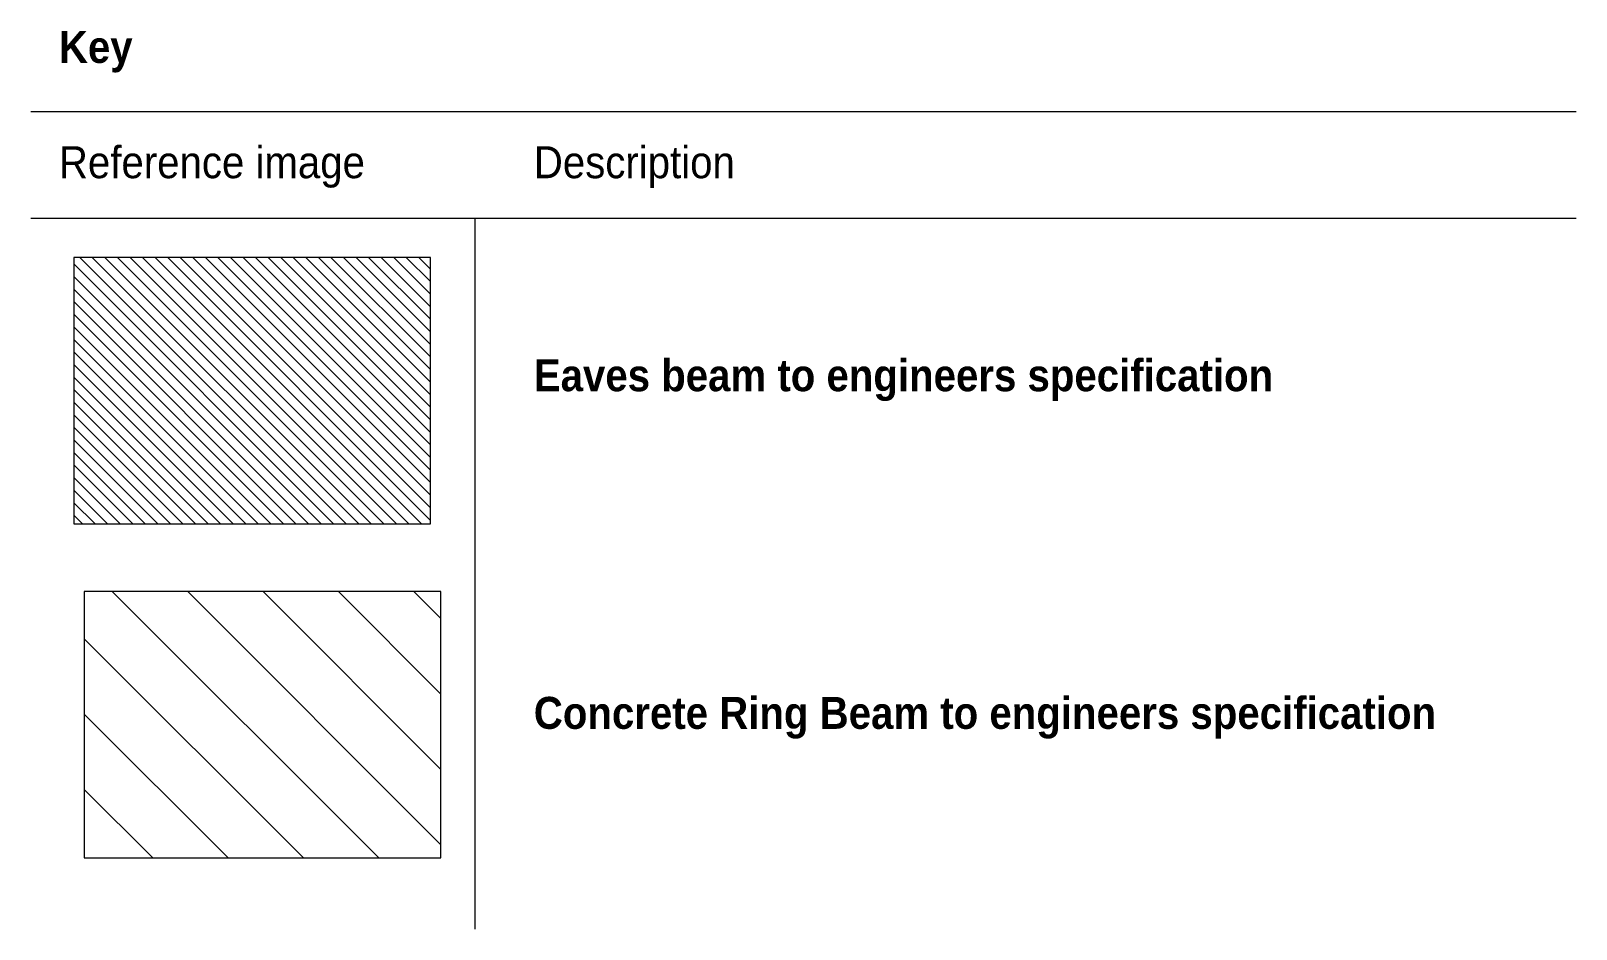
# Model space of a CAD drawing. Header units: millimetres. Extents: x -38576 to 20330, y -28812 to 13605.
# Drawn here: x 11630 to 20330, y 8551 to 13605 of the extents above; entities that cross this region are included whole.
import ezdxf

# ---------------------------------------------------------------- set-up
doc = ezdxf.new("R2010")
doc.units = ezdxf.units.MM
for name, color, linetype, lineweight in [('A-DETL-GENF', 92, 'Continuous', 5), ('A-DETL-THIN', 151, 'Continuous', 5), ('G-ANNO-TEXT', 231, 'Continuous', 5)]:
    doc.layers.add(name, color=color, linetype=linetype, lineweight=lineweight)
doc.styles.add('Arial_15', font='arial.ttf', dxfattribs={"width": 0.9, "height": 180})
doc.styles.add('Arial_B_1', font='arialbd.ttf', dxfattribs={"width": 0.9, "height": 180})

msp = doc.modelspace()

# ---------------------------------------------------------------- hatches: boundary and pattern name
at = {"layer": 'A-DETL-GENF'}
h = msp.add_hatch(dxfattribs=at)
h.set_pattern_fill('FP_40', color=55, style=0, pattern_type=2)
h.set_pattern_definition([(135, (11083.55, 0), (-35.35534, -35.35534), [])])
h.paths.add_polyline_path([(13879.8, 10830.9), (13879.8, 12330.9), (11871.3, 12330.9), (11871.3, 10830.9)])
h = msp.add_hatch(dxfattribs=at)
h.set_pattern_fill('FP_41', color=84, style=0, pattern_type=2)
h.set_pattern_definition([(135, (11083.55, 0), (-212.132, -212.132), [])])
h.paths.add_polyline_path([(13938.3, 8950.9), (13938.3, 10450.9), (11929.8, 10450.9), (11929.8, 8950.9)])

# ---------------------------------------------------------------- linework, layer by layer
at = {"layer": 'A-DETL-THIN'}
for p, q in [((11629.8, 13150.9), (20329.8, 13150.9)), ((11629.8, 12550.9), (20329.8, 12550.9)), ((14129.8, 12550.9), (14129.8, 8550.9)), ((13879.8, 12330.9), (11871.3, 12330.9)), ((11871.3, 12330.9), (11871.3, 10830.9)), ((13879.8, 10830.9), (13879.8, 12330.9)), ((11871.3, 10830.9), (13879.8, 10830.9)), ((13938.3, 10450.9), (11929.8, 10450.9)), ((11929.8, 10450.9), (11929.8, 8950.9)), ((13938.3, 8950.9), (13938.3, 10450.9)), ((11929.8, 8950.9), (13938.3, 8950.9))]:
    msp.add_line(p, q, dxfattribs=at)

# ---------------------------------------------------------------- texts
at = {"layer": 'G-ANNO-TEXT', "color": 7, "char_height": 180, "attachment_point": 1}
for s, insert, width, style in [('Key', (11787.4, 13605.1), 490.633, 'Arial_B_1'), ('Reference image', (11787.4, 12956.2), 2005.822, 'Arial_15'), ('Description', (14461.4, 12956.2), 1320.379, 'Arial_15'), ('Eaves beam to engineers specification ', (14461.4, 11757.5), 5028.986, 'Arial_B_1'), ('Concrete Ring Beam to engineers specification ', (14461.4, 9857.5), 6111.264, 'Arial_B_1')]:
    msp.add_mtext(s, dxfattribs=dict(at, insert=insert, width=width, style=style))

doc.saveas('drawing.dxf')
